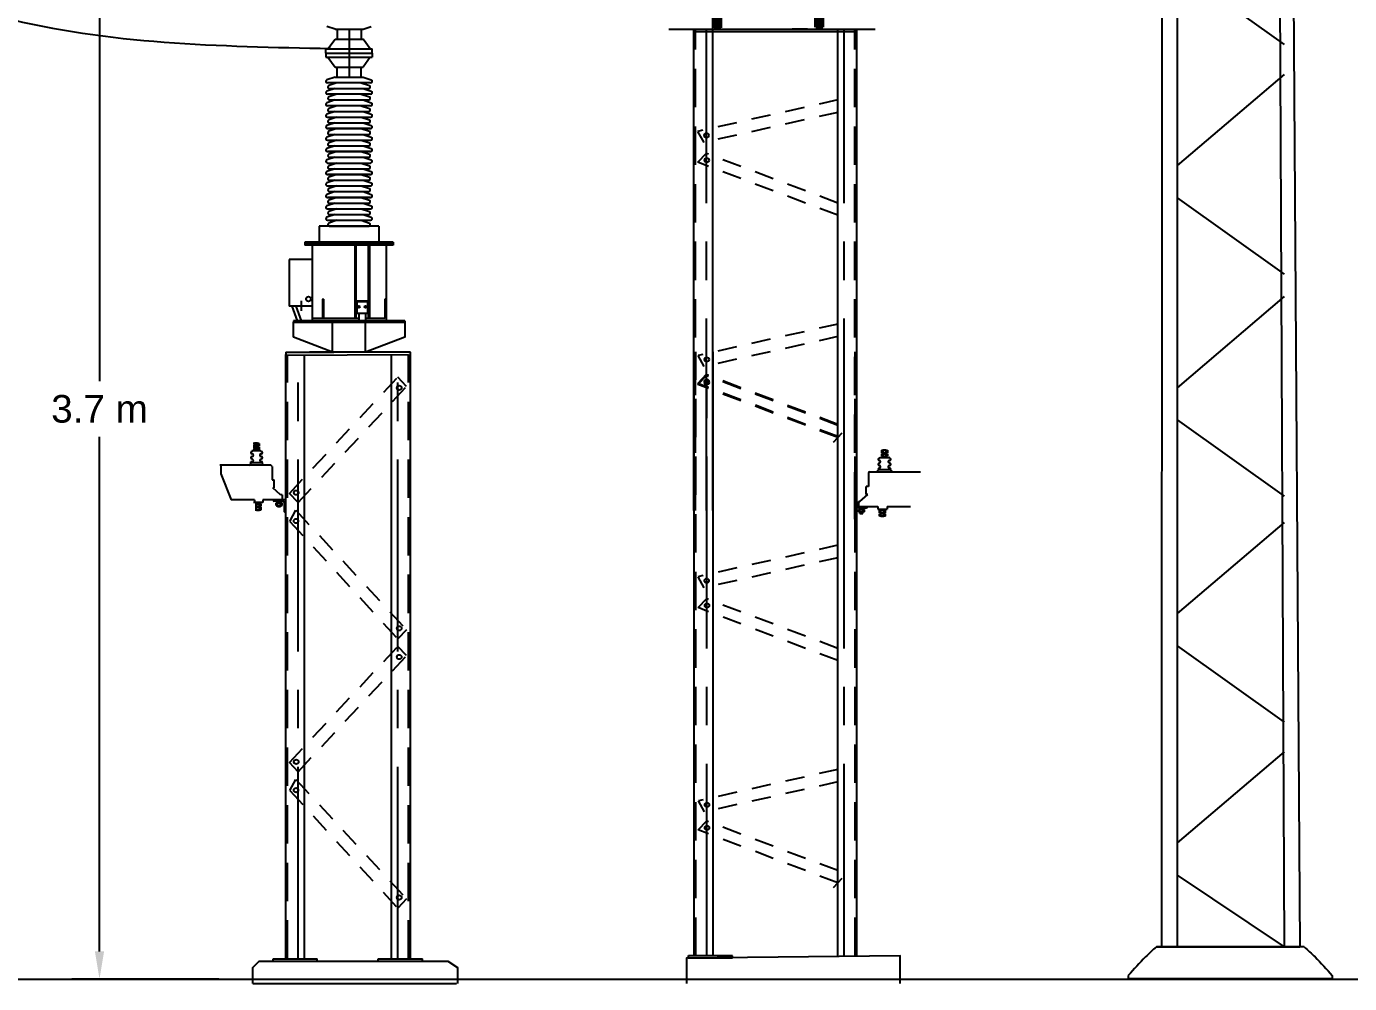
# Model space of a CAD drawing. Header units: inches. Extents: x 20.3 to 71.4, y 4.5 to 37.9.
# Drawn here: x 42.15 to 50.76, y 15.04 to 21.27 of the extents above; entities that cross this region are included whole.
import ezdxf

# ---------------------------------------------------------------- set-up
doc = ezdxf.new("R2010")
doc.units = ezdxf.units.IN
doc.header["$MEASUREMENT"] = 0
for name, pattern in [('CENTER', [2, 1.25, -0.25, 0.25, -0.25]), ('HIDDEN', [0.375, 0.25, -0.125]), ('HIDDEN2', [0.1875, 0.125, -0.0625]), ('HIDDENX2', [0.75, 0.5, -0.25])]:
    doc.linetypes.add(name, pattern=pattern)
for name, color, linetype in [('DIM', 2, 'Continuous'), ('EST', 4, 'Continuous'), ('EXISTENTE', 7, 'Continuous'), ('HUECO', 7, 'Continuous'), ('L50X5', 1, 'Continuous'), ('L75X7', 2, 'Continuous'), ('LAM10', 2, 'Continuous'), ('medidas', 3, 'Continuous'), ('MURO', 1, 'Continuous'), ('OBJ', 7, 'Continuous'), ('referencia', 2, 'Continuous')]:
    doc.layers.add(name, color=color, linetype=linetype)
doc.styles.get("Standard").update_dxf_attribs({"font": 'arial.ttf'})
doc.dimstyles.get("Standard").update_dxf_attribs({"dimtxt": 0.18, "dimasz": 0.18, "dimexe": 0.18, "dimexo": 0.0625, "dimgap": 0.09, "dimtad": 0, "dimtih": 1, "dimtoh": 1, "dimdec": 4, "dimzin": 0, "dimdsep": 46, "dimtxsty": 'Standard', "dimcen": 0.09, "dimadec": 0, "dimazin": 0, "dimtfac": 1, "dimtdec": 4, "dimtofl": 0, "dimtmove": 0, "dimatfit": 3, "dimfxl": 1, "dimtolj": 1, "dimtzin": 0, "dimarcsym": 0})

# ---------------------------------------------------------------- blocks, each defined once
blk = doc.blocks.new('*D21')
at = {"layer": 'Defpoints', "color": 0, "transparency": 16777216}
for p in [(43.4663, 22.4903), (42.6264, 15.0676), (43.4663, 15.0676)]:
    blk.add_point(p, dxfattribs=at)
at = {"layer": 'medidas', "color": 0, "lineweight": -2, "transparency": 16777216}
for p, q in [((43.4038, 22.4903), (42.4464, 22.4903)), ((42.6264, 22.3103), (42.6264, 18.9609)), ((42.6264, 15.2476), (42.6264, 18.597)), ((43.4038, 15.0676), (42.4464, 15.0676))]:
    blk.add_line(p, q, dxfattribs=at)
at = {"layer": 'medidas', "color": 0, "transparency": 16777216}
for points in [[(42.5964, 22.3103), (42.6564, 22.3103), (42.6264, 22.4903)], [(42.5964, 15.2476), (42.6564, 15.2476), (42.6264, 15.0676)]]:
    blk.add_solid(points, dxfattribs=at)
at = {"layer": 'medidas', "color": 0, "transparency": 16777216, "insert": (42.6264, 18.779), "char_height": 0.18, "attachment_point": 5}
blk.add_mtext('\\A1;3.7 m', dxfattribs=at)
blk = doc.blocks.new('*X30')
at = {"color": 0}
for p, q in [((4975.5, 7405.3), (4980.5, 7410.3)), ((4975.5, 7406.2), (4979.6, 7410.3)), ((4975.5, 7407.1), (4978.7, 7410.3)), ((4975.5, 7408), (4977.8, 7410.3)), ((4975.5, 7408.8), (4976.9, 7410.3)), ((4975.5, 7409.7), (4976.1, 7410.3)), ((4976.4, 7405.3), (4981.4, 7410.3)), ((4977.2, 7405.3), (4982.2, 7410.3)), ((4978.1, 7405.3), (4983.1, 7410.3)), ((4979, 7405.3), (4984, 7410.3)), ((4979.9, 7405.3), (4984.9, 7410.3)), ((4980.8, 7405.3), (4985.8, 7410.3)), ((4981.7, 7405.3), (4986.7, 7410.3)), ((4982.5, 7405.3), (4987.5, 7410.3)), ((4983.4, 7405.3), (4988.4, 7410.3)), ((4984.3, 7405.3), (4989.3, 7410.3)), ((4985.2, 7405.3), (4990.2, 7410.3)), ((4986.1, 7405.3), (4991.1, 7410.3)), ((4987, 7405.3), (4992, 7410.3)), ((4987.9, 7405.3), (4992.9, 7410.3)), ((4988.7, 7405.3), (4993.7, 7410.3)), ((4989.6, 7405.3), (4994.6, 7410.3)), ((4990.5, 7405.3), (4995.5, 7410.3)), ((4991.4, 7405.3), (4996.4, 7410.3)), ((4992.3, 7405.3), (4997.3, 7410.3)), ((4993.2, 7405.3), (4998.2, 7410.3)), ((4994, 7405.3), (4999, 7410.3)), ((4994.9, 7405.3), (4999.9, 7410.3)), ((4995.8, 7405.3), (5000.5, 7410)), ((4996.7, 7405.3), (5000.5, 7409.1)), ((4997.6, 7405.3), (5000.5, 7408.2)), ((4998.5, 7405.3), (5000.5, 7407.3)), ((4999.3, 7405.3), (5000.5, 7406.4)), ((5000.2, 7405.3), (5000.5, 7405.6)), ((5000.5, 7407.3), (5003.5, 7410.3)), ((5000.5, 7408.2), (5002.6, 7410.3)), ((5000.5, 7409.1), (5001.7, 7410.3)), ((5000.5, 7410), (5000.8, 7410.3)), ((5000.5, 7406.4), (5004.3, 7410.3)), ((5000.5, 7405.6), (5005.2, 7410.3)), ((5001.1, 7405.3), (5006.1, 7410.3)), ((5002, 7405.3), (5007, 7410.3)), ((5002.9, 7405.3), (5007.9, 7410.3)), ((5003.8, 7405.3), (5008.8, 7410.3)), ((5004.6, 7405.3), (5009.6, 7410.3)), ((5005.5, 7405.3), (5010.5, 7410.3)), ((5006.4, 7405.3), (5011.4, 7410.3)), ((5007.3, 7405.3), (5012.3, 7410.3)), ((5008.2, 7405.3), (5013.2, 7410.3)), ((5009.1, 7405.3), (5014.1, 7410.3)), ((5009.9, 7405.3), (5014.9, 7410.3)), ((5010.8, 7405.3), (5015.8, 7410.3)), ((5011.7, 7405.3), (5016.7, 7410.3)), ((5012.6, 7405.3), (5017.6, 7410.3)), ((5013.5, 7405.3), (5018.5, 7410.3)), ((5014.4, 7405.3), (5019.4, 7410.3)), ((5015.3, 7405.3), (5020.3, 7410.3)), ((5016.1, 7405.3), (5021.1, 7410.3)), ((5017, 7405.3), (5022, 7410.3)), ((5017.9, 7405.3), (5022.9, 7410.3)), ((5018.8, 7405.3), (5023.8, 7410.3)), ((5019.7, 7405.3), (5024.7, 7410.3)), ((5020.6, 7405.3), (5025.5, 7410.2)), ((5021.4, 7405.3), (5025.5, 7409.3)), ((5022.3, 7405.3), (5025.5, 7408.5)), ((5023.2, 7405.3), (5025.5, 7407.6)), ((5024.1, 7405.3), (5025.5, 7406.7)), ((5025, 7405.3), (5025.5, 7405.8))]:
    blk.add_line(p, q, dxfattribs=at)
blk = doc.blocks.new('*X29')
at = {"color": 0}
for p, q in [((4651.5, 7405.7), (4656.1, 7410.3)), ((4651.5, 7406.6), (4655.2, 7410.3)), ((4651.5, 7407.5), (4654.3, 7410.3)), ((4651.5, 7408.3), (4653.4, 7410.3)), ((4651.5, 7409.2), (4652.6, 7410.3)), ((4651.5, 7410.1), (4651.7, 7410.3)), ((4652, 7405.3), (4657, 7410.3)), ((4652.9, 7405.3), (4657.9, 7410.3)), ((4653.7, 7405.3), (4658.7, 7410.3)), ((4654.6, 7405.3), (4659.6, 7410.3)), ((4655.5, 7405.3), (4660.5, 7410.3)), ((4656.4, 7405.3), (4661.4, 7410.3)), ((4657.3, 7405.3), (4662.3, 7410.3)), ((4658.2, 7405.3), (4663.2, 7410.3)), ((4659, 7405.3), (4664, 7410.3)), ((4659.9, 7405.3), (4664.9, 7410.3)), ((4660.8, 7405.3), (4665.8, 7410.3)), ((4661.7, 7405.3), (4666.7, 7410.3)), ((4662.6, 7405.3), (4667.6, 7410.3)), ((4663.5, 7405.3), (4668.5, 7410.3)), ((4664.4, 7405.3), (4669.4, 7410.3)), ((4665.2, 7405.3), (4670.2, 7410.3)), ((4666.1, 7405.3), (4671.1, 7410.3)), ((4667, 7405.3), (4672, 7410.3)), ((4667.9, 7405.3), (4672.9, 7410.3)), ((4668.8, 7405.3), (4673.8, 7410.3)), ((4669.7, 7405.3), (4674.7, 7410.3)), ((4670.5, 7405.3), (4675.5, 7410.3)), ((4671.4, 7405.3), (4676.4, 7410.3)), ((4672.3, 7405.3), (4676.5, 7409.5)), ((4673.2, 7405.3), (4676.5, 7408.6)), ((4674.1, 7405.3), (4676.5, 7407.7)), ((4675, 7405.3), (4676.5, 7406.8)), ((4675.8, 7405.3), (4676.5, 7405.9)), ((4676.5, 7407.7), (4679.1, 7410.3)), ((4676.5, 7408.6), (4678.2, 7410.3)), ((4676.5, 7409.5), (4677.3, 7410.3)), ((4676.5, 7406.8), (4680, 7410.3)), ((4676.5, 7405.9), (4680.8, 7410.3)), ((4676.7, 7405.3), (4681.7, 7410.3)), ((4677.6, 7405.3), (4682.6, 7410.3)), ((4678.5, 7405.3), (4683.5, 7410.3)), ((4679.4, 7405.3), (4684.4, 7410.3)), ((4680.3, 7405.3), (4685.3, 7410.3)), ((4681.1, 7405.3), (4686.1, 7410.3)), ((4682, 7405.3), (4687, 7410.3)), ((4682.9, 7405.3), (4687.9, 7410.3)), ((4683.8, 7405.3), (4688.8, 7410.3)), ((4684.7, 7405.3), (4689.7, 7410.3)), ((4685.6, 7405.3), (4690.6, 7410.3)), ((4686.4, 7405.3), (4691.4, 7410.3)), ((4687.3, 7405.3), (4692.3, 7410.3)), ((4688.2, 7405.3), (4693.2, 7410.3)), ((4689.1, 7405.3), (4694.1, 7410.3)), ((4690, 7405.3), (4695, 7410.3)), ((4690.9, 7405.3), (4695.9, 7410.3)), ((4691.8, 7405.3), (4696.8, 7410.3)), ((4692.6, 7405.3), (4697.6, 7410.3)), ((4693.5, 7405.3), (4698.5, 7410.3)), ((4694.4, 7405.3), (4699.4, 7410.3)), ((4695.3, 7405.3), (4700.3, 7410.3)), ((4696.2, 7405.3), (4701.2, 7410.3)), ((4697.1, 7405.3), (4701.5, 7409.7)), ((4697.9, 7405.3), (4701.5, 7408.8)), ((4698.8, 7405.3), (4701.5, 7408)), ((4699.7, 7405.3), (4701.5, 7407.1)), ((4700.6, 7405.3), (4701.5, 7406.2)), ((4701.5, 7405.3), (4701.5, 7405.3))]:
    blk.add_line(p, q, dxfattribs=at)

msp = doc.modelspace()

# ---------------------------------------------------------------- linework, layer by layer
at = {"color": 2}
for p, q in [((44.11284, 21.12321), (44.16015, 21.18736)), ((44.15971, 21.25171), (44.34234, 21.25171)), ((44.16015, 21.18736), (44.3419, 21.18736)), ((44.17279, 21.25171), (44.17279, 21.18736)), ((44.25102, 21.25014), (44.25102, 20.9415)), ((44.32926, 21.25171), (44.32926, 21.18736)), ((44.38921, 21.12321), (44.3419, 21.18736)), ((44.10042, 21.12321), (44.40163, 21.12321)), ((44.10042, 21.09582), (44.10042, 21.12321)), ((44.40163, 21.09582), (44.40163, 21.12321)), ((44.10042, 21.09582), (44.40163, 21.09582)), ((44.10042, 21.09582), (44.10042, 21.06844)), ((44.10042, 21.06844), (44.40163, 21.06844)), ((44.11284, 21.06844), (44.16015, 21.00429)), ((44.38921, 21.06844), (44.3419, 21.00429)), ((44.40163, 21.09582), (44.40163, 21.06844)), ((44.15971, 20.93994), (44.34234, 20.93994)), ((44.16015, 21.00429), (44.3419, 21.00429)), ((44.17279, 20.93994), (44.17279, 21.00429)), ((44.32926, 20.93994), (44.32926, 21.00429)), ((44.39126, 20.90263), (44.11079, 20.90263)), ((44.12321, 20.86533), (44.37884, 20.86533)), ((44.39126, 20.82802), (44.11079, 20.82802)), ((44.12321, 20.79072), (44.37884, 20.79072)), ((44.39126, 20.75341), (44.11079, 20.75341)), ((44.11079, 20.6788), (44.39126, 20.6788)), ((44.12321, 20.71611), (44.37884, 20.71611)), ((44.39126, 20.60419), (44.11079, 20.60419)), ((44.11079, 20.60419), (44.39126, 20.60419)), ((44.12321, 20.64149), (44.37884, 20.64149)), ((44.11079, 20.52958), (44.39126, 20.52958)), ((44.12321, 20.56688), (44.37884, 20.56688)), ((44.39126, 20.45497), (44.11079, 20.45497)), ((44.11079, 20.45497), (44.39126, 20.45497)), ((44.12321, 20.49227), (44.37884, 20.49227)), ((44.12321, 20.41766), (44.37884, 20.41766)), ((44.11079, 20.38036), (44.39126, 20.38036)), ((44.12321, 20.34305), (44.37884, 20.34305)), ((44.39126, 20.30575), (44.11079, 20.30575)), ((44.11079, 20.30575), (44.39126, 20.30575)), ((44.12321, 20.26844), (44.37884, 20.26844)), ((44.11079, 20.23113), (44.39126, 20.23113)), ((44.39126, 20.15652), (44.11079, 20.15652)), ((44.11079, 20.15652), (44.39126, 20.15652)), ((44.12321, 20.19383), (44.37884, 20.19383)), ((44.11079, 20.08191), (44.39126, 20.08191)), ((44.12321, 20.11922), (44.37884, 20.11922)), ((44.11079, 20.0073), (44.39126, 20.0073)), ((44.12321, 20.04461), (44.37884, 20.04461)), ((44.44515, 19.97), (44.0569, 19.97)), ((44.0569, 19.97), (44.0569, 19.86438)), ((44.12321, 19.97), (44.37884, 19.97)), ((44.44515, 19.97), (44.44515, 19.86438)), ((44.53854, 19.86438), (43.96351, 19.86438)), ((43.96351, 19.86438), (43.96351, 19.84482)), ((44.53854, 19.8546), (43.96351, 19.8546)), ((44.53854, 19.84482), (43.96351, 19.84482)), ((44.01045, 19.84482), (44.01045, 19.35388)), ((44.28819, 19.84482), (44.28819, 19.36855)), ((44.28819, 19.84482), (44.28819, 19.36855)), ((44.29601, 19.84482), (44.29601, 19.48136)), ((44.3762, 19.84482), (44.3762, 19.48136)), ((44.38403, 19.84482), (44.38403, 19.36855)), ((44.4916, 19.84482), (44.4916, 19.4944)), ((44.53854, 19.86438), (44.53854, 19.84482)), ((43.8618, 19.75327), (43.8618, 19.44816)), ((44.01045, 19.75327), (43.8618, 19.75327)), ((43.93906, 19.48291), (43.93906, 19.4179)), ((44.07695, 19.4944), (44.07695, 19.36855)), ((44.08477, 19.4944), (44.07695, 19.4944)), ((44.08477, 19.4944), (44.08477, 19.36855)), ((44.29601, 19.4944), (44.28819, 19.4944)), ((44.38403, 19.48136), (44.28819, 19.48136)), ((44.38403, 19.4944), (44.3762, 19.4944)), ((44.4916, 19.4944), (44.48378, 19.4944)), ((44.48378, 19.4944), (44.48378, 19.36855)), ((44.4916, 19.4944), (44.4916, 19.35388)), ((44.01045, 19.44816), (43.8618, 19.44816)), ((43.91584, 19.35388), (43.88094, 19.44816)), ((43.94191, 19.35388), (43.90701, 19.44816)), ((44.01045, 19.44816), (44.01045, 19.35388)), ((44.30181, 19.40703), (44.28819, 19.40703)), ((44.29601, 19.40703), (44.29601, 19.36855)), ((44.38403, 19.40703), (44.3704, 19.40703)), ((44.3762, 19.40703), (44.3762, 19.36855)), ((43.88918, 19.35388), (43.88918, 19.3441)), ((44.31459, 19.36855), (44.01045, 19.36855)), ((44.48378, 19.36855), (44.35762, 19.36855)), ((44.61287, 19.35388), (44.61287, 19.3441)), ((43.62414, 15.03957), (44.95038, 15.03957))]:
    msp.add_line(p, q, dxfattribs=at)
at = {"color": 2, "linetype": 'HIDDENX2'}
for p, q in [((44.14345, 19.14851), (44.14345, 19.3441)), ((44.3586, 19.14851), (44.3586, 19.3441))]:
    msp.add_line(p, q, dxfattribs=at)
at = {"color": 2, "const_width": 0.06691}
for points in [[(46.64787, 21.25896), (46.64708, 21.3959)], [(47.31127, 21.26335), (47.31048, 21.40029)]]:
    msp.add_lwpolyline(points, dxfattribs=at)
at = {"color": 2}
for centre, radius in [((43.98645, 19.4951), 0.01565), ((44.31459, 19.4442), 0.00685), ((44.35762, 19.4442), 0.00685)]:
    msp.add_circle(centre, radius, dxfattribs=at)
at = {"layer": 'DIM'}
for p, q in [((49.64177, 27.57618), (49.64177, 15.27772)), ((50.28319, 27.57323), (50.33769, 15.27772)), ((50.3568, 27.57618), (50.43973, 15.27772)), ((49.54192, 27.54951), (49.53973, 15.27772)), ((49.64177, 21.64943), (50.33769, 21.15176)), ((50.33769, 20.95735), (49.64177, 20.36335)), ((49.64177, 20.15465), (50.33769, 19.65698)), ((50.33769, 19.51087), (49.64177, 18.91687)), ((49.64177, 18.70817), (50.33769, 18.2105)), ((50.33769, 18.04089), (49.64177, 17.44689)), ((49.64177, 17.23819), (50.33769, 16.74052)), ((50.33769, 16.54787), (49.64177, 15.95387)), ((49.64177, 15.74517), (50.33769, 15.27772)), ((50.46829, 15.27772), (49.50584, 15.27772)), ((46.74672, 15.21962), (46.45941, 15.21962))]:
    msp.add_line(p, q, dxfattribs=at)
at = {"layer": 'DIM', "color": 2}
for p, q in [((46.6189, 18.11869), (46.6189, 21.5161)), ((46.33219, 21.25085), (47.67634, 21.25085)), ((46.49549, 18.11869), (46.49549, 21.24976)), ((46.49663, 21.23426), (46.49663, 21.25071)), ((47.55663, 21.23426), (46.49663, 21.23426)), ((46.66448, 21.25896), (46.63127, 21.25896)), ((46.63166, 21.25851), (46.63166, 21.24819)), ((46.66448, 21.25851), (46.66448, 21.24819)), ((47.23552, 21.25207), (47.13508, 21.25207)), ((47.32788, 21.26328), (47.29467, 21.26328)), ((47.29467, 21.26239), (47.29467, 21.25207)), ((47.32788, 21.26844), (47.32788, 21.25812)), ((47.32788, 21.26586), (47.32788, 21.25039)), ((47.43209, 18.11869), (47.43209, 21.25182)), ((47.55549, 18.11869), (47.55549, 21.25372)), ((46.49663, 15.21962), (46.49663, 19.15217)), ((46.62003, 15.21962), (46.62003, 19.15217)), ((47.43322, 15.21962), (47.43322, 19.15217)), ((47.55663, 15.21962), (47.55663, 19.15217)), ((47.703, 18.46011), (47.70795, 18.4634)), ((47.70795, 18.4634), (47.76388, 18.4634)), ((47.71617, 18.5106), (47.75566, 18.5106)), ((47.71617, 18.5106), (47.71617, 18.49414)), ((47.71617, 18.49414), (47.75566, 18.49414)), ((47.71617, 18.48809), (47.71617, 18.47163)), ((47.71617, 18.48809), (47.75566, 18.48809)), ((47.71617, 18.47163), (47.75566, 18.47163)), ((47.72604, 18.51277), (47.74579, 18.51277)), ((47.72604, 18.51277), (47.72604, 18.4634)), ((47.74579, 18.51277), (47.74579, 18.4634)), ((47.75566, 18.5106), (47.75566, 18.49414)), ((47.75566, 18.48809), (47.75566, 18.47163)), ((47.76882, 18.46011), (47.76388, 18.4634)), ((47.63225, 18.36139), (47.63225, 18.27456)), ((47.64048, 18.36962), (47.97121, 18.36962)), ((47.69478, 18.38607), (47.77705, 18.38607)), ((47.61795, 18.22337), (47.61795, 18.27456)), ((47.63225, 18.27456), (47.61795, 18.27456)), ((47.56643, 18.1771), (47.56643, 18.14419)), ((47.56643, 18.1771), (47.57631, 18.1771)), ((47.57631, 18.1771), (47.62782, 18.22337)), ((47.62782, 18.22337), (47.61795, 18.22337)), ((47.56643, 18.14419), (47.57631, 18.14419)), ((47.60593, 18.1253), (47.56643, 18.1253)), ((47.56643, 18.10884), (47.56643, 18.1253)), ((47.60593, 18.10884), (47.56643, 18.10884)), ((47.57631, 18.09967), (47.57631, 18.13597)), ((47.57631, 18.09967), (47.59605, 18.09967)), ((47.59605, 18.14419), (47.69286, 18.14419)), ((47.59605, 18.09967), (47.59605, 18.13597)), ((47.60593, 18.10884), (47.60593, 18.1253)), ((47.69286, 18.14419), (47.69286, 18.12774)), ((47.69286, 18.12774), (47.75264, 18.12774)), ((47.74249, 18.11951), (47.703, 18.11951)), ((47.703, 18.10306), (47.703, 18.11951)), ((47.74249, 18.10306), (47.703, 18.10306)), ((47.703, 18.08055), (47.703, 18.097)), ((47.74249, 18.097), (47.703, 18.097)), ((47.71288, 18.07838), (47.71288, 18.12774)), ((47.73262, 18.07838), (47.73262, 18.12774)), ((47.74249, 18.10306), (47.74249, 18.11951)), ((47.74249, 18.08055), (47.74249, 18.097)), ((47.75264, 18.14419), (47.75264, 18.12774)), ((47.75264, 18.14419), (47.90539, 18.14419)), ((47.74249, 18.08055), (47.703, 18.08055)), ((47.73262, 18.07838), (47.71288, 18.07838)), ((46.74672, 15.20316), (46.45877, 15.20316)), ((46.45941, 15.20553), (46.45941, 15.22198)), ((46.74672, 15.20316), (46.74672, 15.21962))]:
    msp.add_line(p, q, dxfattribs=at)
at = {"layer": 'DIM', "color": 2, "linetype": 'HIDDEN'}
for p, q in [((46.50701, 18.11869), (46.50701, 21.25165)), ((47.54398, 18.11869), (47.54398, 21.25088)), ((46.50815, 15.21962), (46.50815, 19.15217)), ((47.54511, 15.21962), (47.54511, 19.15217))]:
    msp.add_line(p, q, dxfattribs=at)
at = {"layer": 'DIM', "color": 2, "linetype": 'CENTER'}
for p, q in [((46.57777, 18.11869), (46.57777, 21.2507)), ((47.47322, 18.11869), (47.47322, 21.25277)), ((46.5789, 15.21962), (46.5789, 19.15217)), ((47.47436, 15.21962), (47.47436, 19.15217))]:
    msp.add_line(p, q, dxfattribs=at)
at = {"layer": 'DIM', "color": 2, "linetype": 'HIDDEN2'}
for p, q in [((47.43209, 20.79099), (46.52183, 20.58634)), ((47.43209, 20.71009), (46.56178, 20.51443)), ((46.56178, 20.51443), (46.52183, 20.58634)), ((46.52128, 20.38479), (46.57777, 20.4446)), ((47.43209, 20.11946), (46.57591, 20.44263)), ((47.43209, 20.03978), (46.52128, 20.38479)), ((47.43209, 20.11946), (47.43209, 20.11946)), ((47.43209, 19.33151), (46.52349, 19.12723)), ((47.43209, 19.25061), (46.56345, 19.05532)), ((47.43209, 19.25061), (47.43209, 19.25061)), ((46.56345, 19.05532), (46.52349, 19.12723)), ((46.52075, 18.94483), (46.57724, 19.00464)), ((46.52128, 18.93791), (46.57777, 18.99772)), ((47.43322, 18.67888), (46.57538, 19.00267)), ((47.43209, 18.67258), (46.57591, 18.99575)), ((47.43322, 18.59919), (46.52075, 18.94483)), ((47.43209, 18.5929), (46.52128, 18.93791)), ((47.40384, 18.56299), (47.46033, 18.62281)), ((47.43322, 17.89192), (46.52296, 17.68727)), ((47.43322, 17.81102), (46.56292, 17.61536)), ((46.56292, 17.61536), (46.52296, 17.68727)), ((46.52241, 17.48572), (46.5789, 17.54553)), ((47.43322, 17.14071), (46.52241, 17.48572)), ((47.43322, 17.22039), (46.57704, 17.54356)), ((47.43322, 17.22039), (47.43322, 17.22039)), ((47.43322, 16.43244), (46.52462, 16.22816)), ((47.43322, 16.35154), (46.56458, 16.15625)), ((47.43322, 16.35154), (47.43322, 16.35154)), ((46.56458, 16.15625), (46.52462, 16.22816)), ((46.52241, 16.03884), (46.5789, 16.09865)), ((47.43322, 15.69383), (46.52241, 16.03884)), ((47.43322, 15.77351), (46.57704, 16.09668)), ((47.40498, 15.66392), (47.46147, 15.72374))]:
    msp.add_line(p, q, dxfattribs=at)
at = {"layer": 'DIM', "color": 2, "linetype": 'Continuous'}
for p, q in [((47.54345, 18.14419), (47.62572, 18.14419)), ((47.54345, 18.06192), (47.54345, 18.14419)), ((47.56649, 18.13597), (47.61749, 18.13597))]:
    msp.add_line(p, q, dxfattribs=at)
msp.add_lwpolyline([(47.54345, 18.06192, 0.4142136), (47.55168, 18.07015), (47.55168, 18.12116)], format="xyb", dxfattribs=at)
at = {"layer": 'DIM', "color": 2}
msp.add_lwpolyline([(47.83822, 15.03862), (47.83849, 15.21863), (47.83849, 15.21863), (46.44699, 15.20316), (46.44699, 15.20316), (46.44635, 15.03862)], dxfattribs=at)
for centre in [(46.57777, 20.56005), (46.57943, 20.39849), (46.57943, 19.10094), (46.5789, 18.95853), (46.57943, 18.95161), (46.5789, 17.66098), (46.58056, 17.49942), (46.58056, 16.20187), (46.58056, 16.05254)]:
    msp.add_circle(centre, 0.01481, dxfattribs=at)
for centre, radius, start, end in [((47.703, 18.45189), 0.00823, 90, 270), ((47.703, 18.43543), 0.00823, 270, 90), ((47.76882, 18.43543), 0.00823, 90, 270), ((47.76882, 18.45189), 0.00823, 270, 90), ((47.64048, 18.36139), 0.00823, 90, 180), ((47.60698, 18.44795), 0.11052, 314.860952, 325.948608), ((47.703, 18.41898), 0.00823, 90, 270), ((47.703, 18.38607), 0.00823, 90, 180), ((47.703, 18.40252), 0.00823, 270, 90), ((47.76882, 18.40252), 0.00823, 90, 270), ((47.76882, 18.41898), 0.00823, 270, 90), ((47.76882, 18.38607), 0.00823, 0, 90), ((47.86484, 18.44795), 0.11052, 214.051392, 225.139048)]:
    msp.add_arc(centre, radius, start, end, dxfattribs=at)
at = {"layer": 'DIM', "color": 2, "linetype": 'Continuous'}
for centre, radius, start, end in [((47.56649, 18.12116), 0.01481, 153.6122, 180), ((47.56649, 18.12116), 0.01481, 90, 153.6122), ((47.61749, 18.14419), 0.00823, 270, 0)]:
    msp.add_arc(centre, radius, start, end, dxfattribs=at)
at = {"layer": 'EST', "color": 2}
for p, q in [((44.30181, 19.47721), (44.30181, 19.40064)), ((44.3704, 19.47721), (44.30181, 19.47721)), ((44.3704, 19.47721), (44.3704, 19.40064)), ((44.3704, 19.40064), (44.30181, 19.40064)), ((44.31459, 19.40064), (44.31459, 19.35388)), ((44.35762, 19.40064), (44.35762, 19.35388)), ((44.1014, 19.35388), (44.1014, 19.34899)), ((44.1014, 19.34899), (44.1503, 19.34899)), ((44.1503, 19.35388), (44.1503, 19.34899)), ((44.41826, 19.35388), (44.41826, 19.34899)), ((44.46715, 19.34899), (44.41826, 19.34899)), ((44.46715, 19.35388), (44.46715, 19.34899)), ((43.66556, 18.55333), (43.62607, 18.55333)), ((43.66556, 18.53687), (43.62607, 18.53687)), ((43.66556, 18.53082), (43.62607, 18.53082)), ((43.63271, 18.55333), (43.63271, 18.53687)), ((43.63271, 18.53082), (43.63271, 18.51436)), ((43.65569, 18.5555), (43.63594, 18.5555)), ((43.64258, 18.5555), (43.64258, 18.50614)), ((43.65569, 18.5555), (43.65569, 18.50614)), ((43.66556, 18.55333), (43.66556, 18.53687)), ((43.66556, 18.53082), (43.66556, 18.51436)), ((43.67378, 18.50614), (43.61785, 18.50614)), ((43.61955, 18.50284), (43.62449, 18.50614)), ((43.66556, 18.51436), (43.62607, 18.51436)), ((43.67872, 18.50284), (43.67378, 18.50614)), ((43.74125, 18.41235), (43.41052, 18.41235)), ((43.41716, 18.41235), (43.41716, 18.35599)), ((43.41716, 18.35599), (43.48298, 18.18692)), ((43.68695, 18.4288), (43.60468, 18.4288)), ((43.74947, 18.40412), (43.74947, 18.31729)), ((43.74947, 18.31729), (43.76378, 18.31729)), ((43.80542, 18.21983), (43.75391, 18.2661)), ((43.75391, 18.2661), (43.76378, 18.2661)), ((43.76378, 18.2661), (43.76378, 18.31729)), ((43.63573, 18.18692), (43.48298, 18.18692)), ((43.63573, 18.18692), (43.63573, 18.17047)), ((43.68887, 18.18692), (43.68887, 18.17047)), ((43.78567, 18.18692), (43.68887, 18.18692)), ((43.78567, 18.1424), (43.78567, 18.1787)), ((43.81529, 18.21983), (43.80542, 18.21983)), ((43.81529, 18.18692), (43.80542, 18.18692)), ((43.80542, 18.1424), (43.80542, 18.1787)), ((43.81529, 18.21983), (43.81529, 18.18692)), ((43.68887, 18.17047), (43.62908, 18.17047)), ((43.63923, 18.16224), (43.67872, 18.16224)), ((43.63923, 18.14579), (43.67872, 18.14579)), ((43.63923, 18.13973), (43.67872, 18.13973)), ((43.63923, 18.12328), (43.67872, 18.12328)), ((43.64587, 18.14579), (43.64587, 18.16224)), ((43.64587, 18.12328), (43.64587, 18.13973)), ((43.6491, 18.12111), (43.6491, 18.17047)), ((43.6491, 18.12111), (43.66885, 18.12111)), ((43.66885, 18.12111), (43.66885, 18.17047)), ((43.67872, 18.14579), (43.67872, 18.16224)), ((43.67872, 18.12328), (43.67872, 18.13973)), ((43.7758, 18.16803), (43.81529, 18.16803)), ((43.7758, 18.15158), (43.7758, 18.16803)), ((43.7758, 18.15158), (43.81529, 18.15158)), ((43.80542, 18.1424), (43.78567, 18.1424)), ((43.81529, 18.15158), (43.81529, 18.16803))]:
    msp.add_line(p, q, dxfattribs=at)
at = {"layer": 'EST', "color": 2, "linetype": 'Continuous'}
for p, q in [((43.83828, 18.18692), (43.756, 18.18692)), ((43.81524, 18.1787), (43.76423, 18.1787)), ((43.83828, 18.10465), (43.83828, 18.18692))]:
    msp.add_line(p, q, dxfattribs=at)
msp.add_lwpolyline([(43.83828, 18.10465, -0.4142136), (43.83005, 18.11288), (43.83005, 18.16389)], format="xyb", dxfattribs=at)
at = {"layer": 'EST', "color": 2}
for centre, radius, start, end in [((43.61955, 18.49462), 0.00823, 90, 270), ((43.61955, 18.46171), 0.00823, 90, 270), ((43.61955, 18.4288), 0.00823, 90, 180), ((43.61955, 18.47816), 0.00823, 270, 90), ((43.61955, 18.44525), 0.00823, 270, 90), ((43.67872, 18.47816), 0.00823, 90, 270), ((43.67872, 18.44525), 0.00823, 90, 270), ((43.67872, 18.49462), 0.00823, 270, 90), ((43.67872, 18.46171), 0.00823, 270, 90), ((43.67872, 18.4288), 0.00823, 0, 90), ((43.52353, 18.49068), 0.11052, 314.860952, 325.948608), ((43.77474, 18.49068), 0.11052, 214.051392, 225.139048), ((43.74125, 18.40412), 0.00823, 360, 90)]:
    msp.add_arc(centre, radius, start, end, dxfattribs=at)
at = {"layer": 'EST', "color": 2, "linetype": 'Continuous'}
for centre, radius, start, end in [((43.76423, 18.18692), 0.00823, 180, 270), ((43.81524, 18.16389), 0.01481, 26.3878, 90), ((43.81524, 18.16389), 0.01481, 0, 26.3878)]:
    msp.add_arc(centre, radius, start, end, dxfattribs=at)
at = {"layer": 'EXISTENTE', "color": 2, "linetype": 'Continuous'}
for p, q in [((44.15971, 21.25171), (44.10628, 21.2693)), ((44.34234, 21.25171), (44.39577, 21.2693)), ((44.15971, 20.93994), (44.10628, 20.92234)), ((44.34234, 20.93994), (44.39577, 20.92234)), ((44.15971, 20.86533), (44.10628, 20.84773)), ((44.17213, 20.90263), (44.1187, 20.88504)), ((44.32992, 20.90263), (44.38335, 20.88504)), ((44.34234, 20.86533), (44.39577, 20.84773)), ((44.15971, 20.79072), (44.10628, 20.77312)), ((44.17213, 20.82802), (44.1187, 20.81042)), ((44.32992, 20.82802), (44.38335, 20.81042)), ((44.34234, 20.79072), (44.39577, 20.77312)), ((44.15971, 20.71611), (44.10628, 20.69851)), ((44.17213, 20.75341), (44.1187, 20.73581)), ((44.17213, 20.6788), (44.1187, 20.6612)), ((44.32992, 20.75341), (44.38335, 20.73581)), ((44.32992, 20.6788), (44.38335, 20.6612)), ((44.34234, 20.71611), (44.39577, 20.69851)), ((44.15971, 20.64149), (44.10628, 20.6239)), ((44.17213, 20.60419), (44.1187, 20.58659)), ((44.32992, 20.60419), (44.38335, 20.58659)), ((44.34234, 20.64149), (44.39577, 20.6239)), ((44.15971, 20.56688), (44.10628, 20.54929)), ((44.17213, 20.52958), (44.1187, 20.51198)), ((44.32992, 20.52958), (44.38335, 20.51198)), ((44.34234, 20.56688), (44.39577, 20.54929)), ((44.15971, 20.49227), (44.10628, 20.47468)), ((44.15971, 20.41766), (44.10628, 20.40007)), ((44.17213, 20.45497), (44.1187, 20.43737)), ((44.32992, 20.45497), (44.38335, 20.43737)), ((44.34234, 20.49227), (44.39577, 20.47468)), ((44.34234, 20.41766), (44.39577, 20.40007)), ((44.15971, 20.34305), (44.10628, 20.32545)), ((44.17213, 20.38036), (44.1187, 20.36276)), ((44.32992, 20.38036), (44.38335, 20.36276)), ((44.34234, 20.34305), (44.39577, 20.32545)), ((44.15971, 20.26844), (44.10628, 20.25084)), ((44.17213, 20.30575), (44.1187, 20.28815)), ((44.32992, 20.30575), (44.38335, 20.28815)), ((44.34234, 20.26844), (44.39577, 20.25084)), ((44.15971, 20.19383), (44.10628, 20.17623)), ((44.17213, 20.23113), (44.1187, 20.21354)), ((44.17213, 20.15652), (44.1187, 20.13893)), ((44.32992, 20.23113), (44.38335, 20.21354)), ((44.32992, 20.15652), (44.38335, 20.13893)), ((44.34234, 20.19383), (44.39577, 20.17623)), ((44.15971, 20.11922), (44.10628, 20.10162)), ((44.17213, 20.08191), (44.1187, 20.06432)), ((44.32992, 20.08191), (44.38335, 20.06432)), ((44.34234, 20.11922), (44.39577, 20.10162)), ((44.15971, 20.04461), (44.10628, 20.02701)), ((44.17213, 20.0073), (44.1187, 19.98971)), ((44.32992, 20.0073), (44.38335, 19.98971)), ((44.34234, 20.04461), (44.39577, 20.02701))]:
    msp.add_line(p, q, dxfattribs=at)
for centre, start, end in [((44.11079, 20.913), 115.760043, 269.994319), ((44.11079, 20.83839), 115.760043, 269.994319), ((44.12321, 20.8757), 115.760043, 270), ((44.37884, 20.8757), 269.998194, 64.239957), ((44.39126, 20.913), 270, 64.239957), ((44.39126, 20.83839), 270, 64.239957), ((44.11079, 20.76378), 115.760043, 269.994319), ((44.12321, 20.80109), 115.760043, 270), ((44.37884, 20.80109), 269.998194, 64.239957), ((44.39126, 20.76378), 270, 64.239957), ((44.11079, 20.68917), 115.760043, 269.994319), ((44.12321, 20.72648), 115.760043, 270), ((44.37884, 20.72648), 269.998194, 64.239957), ((44.39126, 20.68917), 270, 64.239957), ((44.11079, 20.61456), 115.760043, 269.994319), ((44.12321, 20.65186), 115.760043, 270), ((44.12321, 20.57725), 115.760043, 270), ((44.37884, 20.65186), 269.998194, 64.239957), ((44.37884, 20.57725), 269.998194, 64.239957), ((44.39126, 20.61456), 270, 64.239957), ((44.11079, 20.53995), 115.760043, 269.994319), ((44.12321, 20.50264), 115.760043, 270), ((44.37884, 20.50264), 269.998194, 64.239957), ((44.39126, 20.53995), 270, 64.239957), ((44.11079, 20.46534), 115.760043, 269.994319), ((44.12321, 20.42803), 115.760043, 270), ((44.37884, 20.42803), 269.998194, 64.239957), ((44.39126, 20.46534), 270, 64.239957), ((44.11079, 20.39073), 115.760043, 269.994319), ((44.12321, 20.35342), 115.760043, 270), ((44.37884, 20.35342), 269.998194, 64.239957), ((44.39126, 20.39073), 270, 64.239957), ((44.11079, 20.31612), 115.760043, 269.994319), ((44.11079, 20.2415), 115.760043, 269.994319), ((44.12321, 20.27881), 115.760043, 270), ((44.37884, 20.27881), 269.998194, 64.239957), ((44.39126, 20.31612), 270, 64.239957), ((44.39126, 20.2415), 270, 64.239957), ((44.11079, 20.16689), 115.760043, 269.994319), ((44.12321, 20.2042), 115.760043, 270), ((44.37884, 20.2042), 269.998194, 64.239957), ((44.39126, 20.16689), 270, 64.239957), ((44.11079, 20.09228), 115.760043, 269.994319), ((44.12321, 20.12959), 115.760043, 270), ((44.37884, 20.12959), 269.998194, 64.239957), ((44.39126, 20.09228), 270, 64.239957), ((44.11079, 20.01767), 115.760043, 269.994319), ((44.12321, 20.05498), 115.760043, 270), ((44.12321, 19.98037), 115.760043, 270), ((44.37884, 20.05498), 269.998194, 64.239957), ((44.37884, 19.98037), 269.998194, 64.239957), ((44.39126, 20.01767), 270, 64.239957)]:
    msp.add_arc(centre, 0.01037, start, end, dxfattribs=at)
at = {"layer": 'HUECO', "color": 2}
for centre in [(44.57768, 18.91643), (43.90702, 18.23408), (43.90574, 18.04949), (44.57768, 17.35078), (44.57768, 17.16434), (43.90702, 16.48199), (43.90574, 16.2974), (44.57768, 15.59869)]:
    msp.add_circle(centre, 0.01481, dxfattribs=at)
at = {"layer": 'L50X5', "color": 2, "linetype": 'HIDDEN2'}
for p, q in [((43.8624, 18.22972), (44.56752, 18.98551)), ((44.62567, 18.9257), (44.56918, 18.98551)), ((43.91888, 18.16991), (44.62567, 18.9257)), ((43.91888, 18.16991), (43.8624, 18.22972)), ((43.86461, 18.04754), (43.90456, 18.11945)), ((43.90456, 18.11945), (44.62567, 17.3415)), ((43.86461, 18.04754), (44.56918, 17.28169)), ((44.62567, 17.3415), (44.56918, 17.28169)), ((43.8624, 16.47763), (44.56752, 17.23343)), ((44.62567, 17.17361), (44.56918, 17.23343)), ((43.91888, 16.41782), (44.62567, 17.17361)), ((43.91888, 16.41782), (43.8624, 16.47763)), ((43.86461, 16.29545), (43.90456, 16.36737)), ((43.90456, 16.36737), (44.62567, 15.58941)), ((43.86461, 16.29545), (44.56918, 15.5296)), ((44.62567, 15.58941), (44.56918, 15.5296))]:
    msp.add_line(p, q, dxfattribs=at)
at = {"layer": 'L75X7', "color": 2}
for p, q in [((43.83828, 15.20049), (43.83828, 19.13304)), ((43.96168, 15.20049), (43.96168, 19.13304)), ((44.52639, 15.20049), (44.52639, 19.13304)), ((44.64979, 15.20049), (44.64979, 19.14949))]:
    msp.add_line(p, q, dxfattribs=at)
at = {"layer": 'L75X7', "color": 2, "linetype": 'HIDDEN'}
for p, q in [((43.84979, 15.20049), (43.84979, 19.13304)), ((44.63828, 15.20049), (44.63828, 19.13304))]:
    msp.add_line(p, q, dxfattribs=at)
at = {"layer": 'L75X7', "color": 2, "linetype": 'CENTER'}
for p, q in [((43.92055, 15.20049), (43.92055, 19.13304)), ((44.56752, 15.20049), (44.56752, 19.13304))]:
    msp.add_line(p, q, dxfattribs=at)
at = {"layer": 'LAM10', "color": 2}
for p, q in [((44.61287, 19.35388), (43.88918, 19.35388)), ((44.61287, 19.3441), (43.88918, 19.3441)), ((43.8394, 19.14949), (43.83828, 19.12851)), ((43.83828, 19.12851), (44.63828, 19.13304)), ((44.64979, 19.14949), (43.99402, 19.14949)), ((43.66528, 15.18404), (43.95322, 15.18404)), ((43.75591, 15.18404), (43.75591, 15.20049)), ((43.756, 15.20049), (44.04395, 15.20049)), ((44.04396, 15.18404), (44.04396, 15.20049)), ((44.34976, 15.18404), (44.63771, 15.18404)), ((44.44038, 15.18404), (44.44038, 15.20049)), ((44.44049, 15.20049), (44.72844, 15.20049)), ((44.72827, 15.18404), (44.72827, 15.20049))]:
    msp.add_line(p, q, dxfattribs=at)
msp.add_lwpolyline([(43.88918, 19.24631), (43.88918, 19.3441), (44.61287, 19.3441), (44.61287, 19.24631), (44.3586, 19.14851), (44.14345, 19.14851)], close=True, dxfattribs=at)
at = {"layer": 'medidas', "color": 40, "true_color": 0xf8d731}
for p, q in [((50.65073, 15.09117), (50.65073, 15.07046)), ((29.31887, 15.06602), (59.56255, 15.06602)), ((49.3234, 15.07046), (50.65073, 15.07046))]:
    msp.add_line(p, q, dxfattribs=at)
at = {"layer": 'medidas'}
msp.add_spline([(39.45318, 22.56034), (41.99735, 21.32799), (44.13191, 21.12555)], degree=3, dxfattribs=at)
at = {"layer": 'MURO', "color": 2}
msp.add_lwpolyline([(43.62414, 15.03957), (43.62414, 15.1429), (43.66528, 15.18404), (44.89432, 15.18404), (44.95711, 15.14367), (44.9574, 15.03957)], dxfattribs=at)
at = {"layer": 'OBJ', "color": 2}
msp.add_line((43.8394, 19.14949), (44.15113, 19.14949), dxfattribs=at)
at = {"layer": 'referencia'}
for p, q in [((49.50584, 15.27772), (50.43973, 15.27772)), ((49.3234, 15.09117), (49.3234, 15.07046))]:
    msp.add_line(p, q, dxfattribs=at)
for points in [[(49.50584, 15.27772), (49.43537, 15.21158), (49.3234, 15.09117)], [(50.46829, 15.27772), (50.53876, 15.21158), (50.65073, 15.09117)]]:
    msp.add_spline(points, degree=3, dxfattribs=at)

# ---------------------------------------------------------------- block references
at = {"layer": 'EST', "color": 2, "xscale": -0.000977958229535513, "yscale": 0.000977958229535513, "zscale": 0.000977958229535513}
for name in ['*X30', '*X29']:
    msp.add_blockref(name, (49.01613, 12.10695), dxfattribs=at)

# ---------------------------------------------------------------- dimensions: what is measured, and where the dimension line sits
at = {"layer": 'medidas', "color": 0}
dim = msp.add_linear_dim(base=(42.62642, 15.0676), p1=(43.46631, 22.49035), p2=(43.46631, 15.0676), angle=90, text='3.7 m', dimstyle='Standard', dxfattribs=at)
dim.commit()
dim.dimension.update_dxf_attribs({"geometry": '*D21', "text_midpoint": (42.62642, 18.77897)})

doc.saveas('drawing.dxf')
